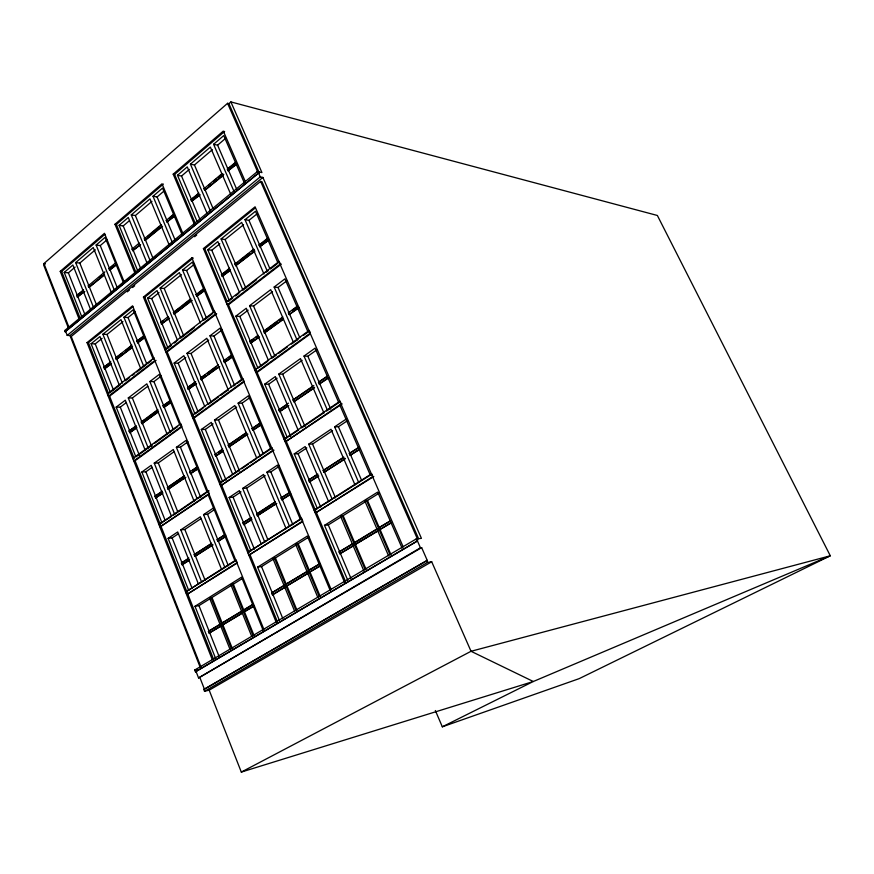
<?xml version="1.0" encoding="UTF-8"?>
<svg xmlns="http://www.w3.org/2000/svg" width="874" height="874" viewBox="0 0 874 874"><rect width="100%" height="100%" fill="white"/><g stroke="black" fill="none" stroke-linecap="round" stroke-linejoin="round"><path stroke-width="1.31" d="M68.806 326.876L43.929 263.566L227.568 103.307L228.901 103.656L259.349 173.019M228.901 103.656L230.889 101.919L657.368 215.474L830.3 555.788L579.178 678.639L442.32 726.807L435.35 710.529M79.414 319.851L60.24 271.355L104.476 233.303L124.523 282.706M135.262 273.857L114.986 224.257L162.018 183.802L183.256 234.341M194.683 224.924L173.205 174.166L223.307 131.078L245.845 182.797M60.24 271.355L61.639 271.497L104.825 234.385M114.986 224.257L116.373 224.454L163.372 184.053M173.205 174.166L174.571 174.429L224.64 131.395M81.992 317.295L64.228 272.426L72.87 265.008L90.787 310.052M93.649 307.692L75.667 262.604L93.256 247.517L111.555 292.932M114.472 290.518L96.129 245.059L105.077 237.378L123.616 283.067M137.404 270.044L119.115 225.339L128.292 217.462L147.269 263.577M150.306 261.064L131.275 214.906L149.967 198.868L169.359 245.365M172.462 242.797L153.026 196.257L162.542 188.085L182.196 234.866M196.89 221.078L177.488 175.27L187.255 166.89L207.378 214.108M210.612 211.432L190.434 164.17L210.35 147.083L230.922 194.694M234.265 192.029L213.595 144.286L223.744 135.59L244.611 183.496M64.228 272.426L68.391 272.852L75.098 267.105M75.667 262.604L79.818 263.074L95.332 249.8M96.129 245.059L100.259 245.583L107.218 239.629M119.115 225.339L123.223 225.94L129.341 220.707M131.275 214.906L135.372 215.539L151.978 201.337M153.026 196.257L157.102 196.956L163.755 191.264M177.488 175.27L181.53 176.056L189.33 169.37M190.434 164.17L194.454 164.989L212.36 149.673M213.595 144.286L217.593 145.193L225.7 138.256M84.8 291.468L77.338 297.094L76.715 295.521L83.489 289.829M104.181 275.244L88.886 287.415L88.252 285.831L104.946 271.825M116.231 265.15L109.523 270.121L108.879 268.526L115.903 262.637M140.616 244.742L132.728 250.685L132.061 249.079L139.272 243.038M162.553 226.355L144.997 240.405L144.33 238.788L161.198 224.629M175.313 215.681L166.945 222.007L166.268 220.379L173.948 213.933M200.19 194.836L191.635 201.326L190.936 199.687L198.824 193.067M223.46 175.357L204.702 190.379L203.992 188.729L222.072 173.555M236.941 164.061L228.092 170.791L227.36 169.119L235.554 162.247M81.271 292.331L76.715 295.521M99.374 277.156L101.46 275.397M110.572 267.761L113.576 265.237M147.99 236.384L158.904 227.229M169.818 218.074L173.664 214.851M198.507 194.017L190.936 199.687M208.678 185.485L210.689 183.802M213.704 181.268L216.708 178.744M218.719 177.061L222.739 173.686M234.166 164.104L227.36 169.119M77.338 297.094L84.112 291.413M88.886 287.415L104.541 274.294M109.523 270.121L116.548 264.232M132.728 250.685L139.927 244.644M144.997 240.405L161.887 226.257M166.945 222.007L174.636 215.572M191.635 201.326L199.523 194.716M204.702 190.379L223.799 174.374M228.092 170.791L236.286 163.919M230.889 101.919L261.938 172.582L257.327 171.61L64.643 330.58L65.113 331.77L258.551 173.03L260.244 176.887L262.877 177.422L421.421 538.34L415.98 539.072L194.749 670.019L195.448 671.811L417.444 540.951L420.449 547.801L421.65 547.627L427.244 560.376L203.817 689.477L204.527 691.279L209.17 690.165L431.701 561.764L471.031 651.283L533.315 681.501L830.3 555.788L471.031 651.283L241.311 772.081L209.17 690.165M65.113 331.77L258.551 173.03M65.812 331.814L67.211 335.398L260.244 176.887M67.211 335.398L69.996 335.55L262.877 177.422M418.504 538.493L261.949 181.672L260.638 181.41L71.22 336.479L201.315 667.867M127.309 291.818L129.407 290.092M132.564 287.513L134.672 285.787M194.629 236.745L196.726 235.019M212.338 659.783L87.05 342.608L132.586 305.813L263.861 629.335M143.423 297.062L191.876 257.896L193.22 258.07L144.789 297.182L143.423 297.062L276.665 623.337M344.848 583.045L203.423 248.566L255.088 206.81L403.22 546.971M87.05 342.608L88.438 342.684L132.892 306.785M203.423 248.566L204.756 248.751L255.35 207.903M110.353 392.371L91.093 343.711L99.986 336.545L119.41 385.379M122.36 383.118L102.881 334.229L120.983 319.633L140.823 368.883M145.914 364.961L143.828 366.567L123.933 317.251L133.154 309.822L153.234 359.323M167.972 347.961L147.608 298.176L157.069 290.561L177.619 340.521M194.203 327.739L180.754 338.107L160.139 288.081L179.41 272.557L200.408 322.965M203.62 320.485L182.557 270.022L192.367 262.113L213.627 312.772M229.349 300.656L207.761 249.713L217.845 241.585L239.629 292.735M242.972 290.157L221.111 238.952L241.661 222.4L263.937 273.999M267.368 271.355L245.015 219.702L255.481 211.257L278.052 263.118M91.093 343.711L95.233 343.919L102.138 338.369M102.881 334.229L106.999 334.458L122.961 321.632M123.933 317.251L128.041 317.546L135.197 311.799M147.608 298.176L151.683 298.547L159.035 292.637M160.139 288.081L164.203 288.486L181.421 274.644M182.557 270.022L186.588 270.492L194.432 264.188M207.761 249.713L211.77 250.248L219.822 243.78M221.111 238.952L225.099 239.531L243.562 224.694M245.015 219.702L248.959 220.357L257.327 213.627M111.107 364.174L104.432 368.861L103.798 367.244L110.769 361.749M132.236 347.579L116.329 359.509L115.674 357.881L131.908 345.11M144.461 337.965L137.579 342.805L136.912 341.166L144.144 335.474M169.567 318.234L161.472 324.025L160.794 322.364L168.212 316.53M192.182 300.47L174.112 314.083L173.434 312.422L190.816 298.733M205.324 290.135L196.737 296.297L196.038 294.625L203.959 288.387M229.971 270.776L222.182 276.293L221.472 274.6L229.6 268.198M254.979 251.122L235.663 265.707L234.931 264.003L253.58 249.319M268.886 240.186L259.786 246.741L259.043 245.026L267.488 238.373M110.463 362.557L103.798 367.244M122.447 353.129L115.674 357.881M125.485 350.725L131.57 345.94M143.795 336.326L136.912 341.166M163.591 320.747L160.794 322.364M180.241 307.648L173.434 312.422M182.284 306.031L190.466 299.596M198.682 293.129L203.631 289.239M223.143 273.879L229.239 269.083M237.662 262.451L234.931 264.003M239.738 260.823L249.057 253.482M252.171 251.035L254.236 249.407M260.747 244.283L268.143 238.471M104.432 368.861L111.413 363.366M116.329 359.509L132.564 346.749M137.579 342.805L144.811 337.113M161.472 324.025L168.9 318.191M174.112 314.083L191.515 300.405M196.737 296.297L204.658 290.07M222.182 276.293L230.321 269.902M235.663 265.707L254.323 251.035M259.786 246.741L268.242 240.088M156.075 360.405L109.578 396.173L108.54 396.162L107.578 393.704L154.042 357.87M166.126 351.851L215.66 313.744L216.654 313.821L167.142 351.894L166.126 351.851L165.099 349.338L214.578 311.188L215.299 312.892M109.687 392.885L120.492 384.56M129.538 377.579L125.43 380.747L106.999 334.458M132.378 375.394L134.662 373.635M136.694 372.062L143.172 367.069M148.012 363.344L151.147 360.929M167.196 348.562L171.501 345.241M174.407 343.001L176.548 341.352M204.614 319.72L212.36 313.755M228.442 301.355L232.746 298.034M235.51 295.904L238.602 293.522M243.518 289.731L256.595 279.647M266.133 272.306L268.285 270.645M270.448 268.984L276.982 263.937M108.54 396.162L155.059 360.372M227.458 304.665L280.303 264.003L281.275 264.134L228.453 304.753L227.458 304.665L226.366 302.087L279.156 261.381L280.303 264.003M137.95 455.398L135.874 456.905L116.187 407.131L125.31 400.205L145.171 450.154M148.198 447.969L128.27 397.954L146.832 383.828L167.131 434.236M170.222 431.985L149.869 381.534L159.319 374.345L179.869 424.993M203.03 408.191L195 414.014L174.155 363.071L183.857 355.685L204.898 406.836M218.729 396.807L208.11 404.509L187.014 353.293L206.788 338.26L228.289 389.87M231.577 387.477L210.011 335.802L220.084 328.143L241.869 380.026L237.247 383.369M258.005 368.315L235.893 316.126L246.25 308.26L268.558 360.656M276.566 354.844L272 358.165L249.603 305.703L270.711 289.665L293.533 342.542M297.051 339.986L274.152 287.043L284.913 278.872L308.041 332.022M116.187 407.131L120.284 407.142L126.359 402.532M128.27 397.954L132.356 397.987L147.815 386.264M149.869 381.534L153.933 381.621L161.275 376.049M174.155 363.071L178.187 363.223L185.725 357.499M187.014 353.293L191.024 353.478L208.7 340.073M210.011 335.802L213.999 336.053L222.051 329.946M235.893 316.126L239.847 316.443L248.118 310.172M249.603 305.703L253.536 306.064L272.502 291.676M274.152 287.043L278.041 287.47L286.639 280.958M136.541 428.118L129.723 432.674L129.068 431.013L136.224 425.714M158.205 412.069L141.916 423.639L141.249 421.978L157.899 409.622M170.747 402.783L163.711 407.492L163.034 405.809L170.452 400.314M196.508 383.697L188.227 389.334L187.528 387.641L195.142 381.993M219.713 366.512L201.195 379.72L200.496 378.016L218.347 364.775M233.205 356.516L224.421 362.513L223.7 360.798L231.828 354.768M259.556 337.014L250.543 343.165L249.811 341.428L258.158 335.234M283.132 319.545L264.385 332.907L263.642 331.17L282.794 316.945M298.493 308.172L289.163 314.553L288.398 312.794L297.084 306.348M135.874 426.457L129.068 431.013M145.051 419.662L141.249 421.978M147.127 418.111L157.528 410.398M170.069 401.1L163.034 405.809M195.809 382.004L187.528 387.641M205.357 374.924L200.496 378.016M207.455 373.362L215.856 367.135M226.388 359.323L223.7 360.798M228.42 357.816L231.468 355.554M253.591 339.145L249.811 341.428M255.678 337.593L257.764 336.042M265.346 330.416L277.058 321.741M279.177 320.157L282.378 317.797M292.298 310.434L297.717 306.413M129.723 432.674L136.879 427.375M141.916 423.639L158.576 411.304M163.711 407.492L171.14 401.996M188.227 389.334L195.842 383.686M201.195 379.72L219.057 366.49M224.421 362.513L232.55 356.494M250.543 343.165L258.901 336.971M264.385 332.907L283.547 318.704M289.163 314.553L298.93 307.309M133.066 458.238L180.732 423.639L181.77 426.206L134.061 460.751L133.066 458.238L134.093 458.195M192.083 415.401L242.874 378.54L243.977 381.162L193.132 417.98L192.083 415.401L193.088 415.401M254.99 369.757L309.221 330.394L310.39 333.081L256.104 372.39L254.99 369.757L255.973 369.789M138.42 455.059L152.502 444.844M154.512 443.391L163.329 436.989M163.973 436.519L177.728 426.545M220.685 395.387L228.409 389.782M233.642 385.991L235.696 384.494M259.054 367.55L267.51 361.421M278.456 353.478L287.415 346.978M291.381 344.105L298.252 339.123M303.649 335.201L309.101 331.257M181.705 426.971L135.088 460.707L134.061 460.751M243.868 381.993L194.137 417.969L193.132 417.98M310.27 333.934L257.087 372.422L256.104 372.39M161.996 522.914L141.85 472.004L151.202 465.318L171.533 516.436L159.155 524.258L160.171 526.836L209.006 494.28M174.636 514.327L154.239 463.144L173.292 449.531L194.061 501.108M197.229 498.945L176.395 447.302L186.107 440.365L207.127 492.215M222.662 481.65L201.326 429.484L211.279 422.361L232.823 474.735M236.122 472.495L214.512 420.055L234.811 405.536L256.847 458.402M260.223 456.097L238.132 403.165L248.478 395.769L270.787 448.919M287.36 437.645L264.713 384.167L275.343 376.563L298.209 430.259M315.361 418.591L301.738 427.856L278.795 374.094L300.47 358.602L323.872 412.801M327.488 410.343L304.01 356.068L315.066 348.158L338.784 402.663M141.85 472.004L145.914 471.796L152.142 467.35M154.239 463.144L158.292 462.969L174.145 451.65M176.395 447.302L180.415 447.171L187.954 441.796M201.326 429.484L205.314 429.418L213.048 423.89M214.512 420.055L218.489 420.012L236.625 407.076M238.132 403.165L242.065 403.187L249.298 398.031M264.713 384.167L268.613 384.254L277.102 378.191M278.795 374.094L282.673 374.214L302.153 360.317M304.01 356.068L307.845 356.253L316.683 349.95M162.553 493.526L155.594 497.951L154.917 496.257L162.258 491.144M185.845 477.324L168.092 489.254L167.415 487.55L184.49 475.642M197.644 469.109L190.456 473.686L189.767 471.971L197.371 466.672M222.968 451.497L215.605 456.184L214.895 454.447L222.717 449.007M247.91 434.149L228.922 446.92L228.212 445.172L246.534 432.401M260.725 425.234L252.761 430.336L252.029 428.577L260.376 422.754M288.824 405.689L279.593 411.654L278.839 409.884L288.486 403.154M314.137 388.078L293.806 401.767L293.041 399.975L313.821 385.5M328.821 377.852L319.261 384.047L318.486 382.244L327.411 376.028M161.876 491.833L154.917 496.257M184.086 476.352L167.415 487.55M192.597 470.42L196.945 467.393M218.904 452.087L222.258 449.76M246.107 433.143L228.212 445.172M259.982 423.475L252.029 428.577M286.989 404.651L278.839 409.884M312.269 387.04L293.041 399.975M326.92 376.825L318.486 382.244M155.594 497.951L162.935 492.849M168.092 489.254L185.179 477.357M190.456 473.686L198.07 468.388M215.605 456.184L223.427 450.744M228.922 446.92L247.255 434.159M252.761 430.336L261.118 424.513M279.593 411.654L288.18 405.689M293.806 401.767L314.596 387.302M319.261 384.047L328.198 377.841M159.155 524.258L208.067 490.969L209.126 493.591L160.171 526.836M219.713 483.049L271.869 447.554L272.994 450.241L220.783 485.682L219.713 483.049L226.727 478.886M284.301 439.087L340.041 401.155L341.242 403.908L285.448 441.785L284.301 439.087L290.845 435.274M173.5 515.092L186.839 506.024M187.582 505.511L195.721 499.972M197.95 498.464L206.035 492.969M228.475 477.696L231.807 475.434M234.013 473.927L239.563 470.157M241.574 468.781L248.435 464.116M250.303 462.849L256.202 458.839M258.42 457.321L271.738 448.275M291.697 434.684L298.646 429.964M316.126 418.067L324.276 412.528M326.494 411.02L334.676 405.449M335.408 404.946L339.866 401.92M273.966 450.197L220.783 485.682M342.182 403.919L285.448 441.785M188.729 590.474L168.114 538.373L177.706 531.949L198.518 584.258M201.686 582.237L180.82 529.852L200.365 516.763L221.635 569.575L185.845 591.829L186.883 594.451L236.974 563.195M224.891 567.499L203.555 514.622L213.518 507.958M250.991 550.915L229.141 497.492L239.367 490.642L261.424 544.284M264.822 542.131L242.688 488.413L263.533 474.451L286.093 528.606M289.567 526.399L266.931 472.168L277.561 465.055L300.416 519.506M317.448 508.69L294.243 453.879L305.157 446.559L328.602 501.6M332.229 499.305L308.708 444.189L330.984 429.265L354.986 484.841M358.701 482.481L334.622 426.829L345.984 419.214M168.114 538.373L172.134 537.936L178.525 533.675M180.82 529.852L184.829 529.458L201.096 518.577M203.555 514.622L207.531 514.273L214.163 509.837M229.141 497.492L233.085 497.186L241.016 491.876M242.688 488.413L246.61 488.14L265.226 475.685M266.931 472.168L270.82 471.949L279.309 466.279M294.243 453.879L298.078 453.726L306.807 447.892M308.708 444.189L312.531 444.058L332.546 430.674M334.622 426.829L338.402 426.763L347.47 420.689M189.177 560.452L182.054 564.746L181.366 563.009L188.893 558.104M213.081 544.895L194.88 556.388L194.192 554.651L211.716 543.224M226.3 536.286L217.834 541.454L217.123 539.695L224.935 534.593M251.526 519.866L243.649 524.64L242.917 522.86L251.177 517.484M276.796 503.424L257.327 515.736L256.585 513.945L275.397 501.676M291.02 494.16L281.799 499.797L281.046 497.994L289.622 492.401M318.813 476.068L309.363 481.847L308.588 480.034L317.404 474.276M344.837 459.134L323.97 472.342L323.183 470.507L343.416 457.321M359.094 449.848L350.135 455.299L349.327 453.453L358.711 447.335M188.489 558.715L181.366 563.009M211.279 543.857L194.192 554.651M225.59 534.527L217.123 539.695M250.794 518.085L242.917 522.86M258.343 513.169L274.939 502.342M290.266 492.357L281.046 497.994M318.038 474.243L308.588 480.034M344.039 457.288L323.183 470.507M358.285 447.991L349.327 453.453M182.054 564.746L189.582 559.841M194.88 556.388L212.415 544.972M217.834 541.454L225.645 536.363M243.649 524.64L251.909 519.265M257.327 515.736L276.151 503.479M281.799 499.797L290.376 494.214M309.363 481.847L318.18 476.112M323.97 472.342L345.339 458.424M350.135 455.299L359.52 449.192M185.845 591.829L236.046 559.917L237.127 562.605L186.883 594.451M248.008 552.313L301.574 518.26L302.732 521.024L249.101 555.012L248.008 552.313L301.399 518.894M314.356 510.143L371.647 473.73L372.881 476.548L315.525 512.907L314.356 510.143L331.344 499.862M222.204 569.214L235.882 560.518M333.365 498.573L351.96 486.763M352.714 486.283L358.832 482.393M359.76 481.803L371.428 474.396M249.101 555.012L302.546 521.647M373.81 476.494L315.525 512.907M215.594 658.395L194.989 606.294L241.585 577.168L263.129 630.274M279.505 620.627L257.622 567.139L307.364 536.046L330.274 590.627M347.776 580.281L324.505 525.34L377.699 492.084L402.116 548.173M232.331 648.464L211.989 597.499L210.995 597.663L209.716 598.461L230.048 649.437M251.778 636.578L231.042 585.154L232.353 584.335L233.325 584.182L254.083 635.595M294.669 611.265L273.081 558.901L274.447 558.049L275.408 557.918L297.018 610.271M317.874 597.543L295.827 544.699L297.226 543.825L298.176 543.704L320.245 596.527M364.25 571.738L340.74 516.665L342.193 515.747L343.132 515.66L366.13 569.455M388.569 555.853L365.07 501.468L366.556 500.54L367.484 500.452L391.006 554.815M194.989 606.294L198.966 605.627L242.098 578.708M257.622 567.139L261.523 566.592L308.872 537.04M324.505 525.34L328.285 524.924L379.076 493.22M208.438 631.323L220.303 624.112L221.013 625.904L221.668 625.773L209.137 633.104L208.438 631.323L219.877 624.648M221.592 623.337L241.825 611.035L242.557 612.838L222.302 625.118L221.592 623.337L241.355 611.603M253.471 606.49L243.879 612.029L243.147 610.238L253.209 604.12M271.628 592.933L284.279 585.241L285.033 587.066L285.667 586.967L273.016 594.637L272.371 594.746L271.628 592.933L284.913 585.132M285.656 584.4L307.255 571.279L308.019 573.125L286.41 586.236L285.656 584.4L306.752 571.869M319.917 566.188L309.429 572.262L308.664 570.416L319.6 563.774M339.079 551.931L352.615 543.715L353.413 545.584L339.877 553.799L339.079 551.931L352.102 544.316M354.09 542.82L377.186 528.77L378.005 530.671L354.888 544.688L354.09 542.82L354.702 542.732M392.033 522.466L379.524 529.753L378.693 527.852L390.591 520.631M244.917 609.44L252.739 604.688M319.141 564.342L308.664 570.416M355.86 542.033L376.65 529.404M390.121 521.221L378.693 527.852M209.137 633.104L221.013 625.904M243.879 612.029L253.941 605.922M272.371 594.746L285.033 587.066M309.429 572.262L320.387 565.62M379.524 529.753L391.421 522.532M242.076 613.395L222.302 625.118M307.517 573.715L286.41 586.236M354.036 545.507L339.877 553.799M377.47 531.294L354.888 544.688M195.448 671.811L417.444 540.951M196.115 671.658L198.573 677.94L420.449 547.801M198.573 677.94L421.65 547.627M203.817 689.477L427.244 560.376M204.527 691.279L427.506 562.43L431.701 561.764M442.32 726.807L533.315 681.501L241.311 772.081M194.749 670.019L197.142 669.484M243.147 610.238L243.802 610.118M231.042 585.154L232.025 585.001M273.081 558.901L274.043 558.77M295.827 544.699L296.789 544.578M340.74 516.665L341.668 516.567M256.585 513.945L257.229 513.89M365.07 501.468L365.988 501.392M207.728 491.002L209.061 490.904M189.767 471.971L190.423 471.938M214.895 454.447L215.561 454.425M107.578 393.704L108.605 393.715M165.099 349.338L166.115 349.392M263.642 331.17L264.287 331.213M288.398 312.794L289.043 312.848M88.252 285.831L88.94 285.896M196.038 294.625L196.705 294.691M43.929 263.566L45.328 263.708L43.7 265.128L68.522 328.34M108.879 268.526L109.567 268.602M221.472 274.6L222.127 274.676M132.061 249.079L132.75 249.166M144.33 238.788L145.008 238.875M259.043 245.026L259.698 245.113M166.268 220.379L166.945 220.488M203.992 188.729L204.658 188.85M227.568 103.307L258.027 172.746M257.327 171.61L257.896 172.888M260.638 181.41L417.848 539.903M426.643 560.463L427.506 562.43M415.98 539.072L416.832 541.028M339.811 405.023L370.314 475.106M217.593 145.193L236.57 188.959M248.959 220.357L269.673 268.165M278.041 287.47L299.848 337.779M307.845 356.253L330.754 409.108M338.402 426.763L361.355 479.75M366.556 500.54L390.099 554.946M194.454 164.989L213.016 208.383M225.099 239.531L245.845 288.081M253.536 306.064L274.818 355.849M282.673 374.214L305.037 426.545M312.531 444.058L335.463 497.732M342.193 515.747L365.201 569.608M181.53 176.056L199.862 219.243M211.77 250.248L232.255 298.547M239.847 316.443L260.856 365.977M268.613 384.254L290.692 436.301M298.078 453.726L320.725 507.095M328.285 524.924L350.977 578.424M174.571 174.429L195.503 223.897M204.756 248.751L227.076 301.497M228.136 304.01L345.569 581.581M191.876 257.896L331.18 589.546M157.102 196.956L175.456 240.842M186.588 270.492L206.57 318.267M213.999 336.053L234.483 385.041M242.065 403.187L263.074 453.42M270.82 471.949L292.888 524.739M297.226 543.825L319.294 596.702M135.372 215.539L152.83 257.83M164.203 288.486L183.748 335.856M191.024 353.478L211.071 402.029M218.489 420.012L239.542 471.031M246.61 488.14L267.673 539.182M274.447 558.049L296.057 610.445M123.223 225.94L140.987 269.258M151.683 298.547L170.998 345.678M178.187 363.223L197.983 411.523M205.314 429.418L226.104 480.165M233.085 497.186L254.389 549.189M261.523 566.592L282.848 618.65M116.373 224.454L136.115 272.764M144.789 297.182L165.951 348.966M166.978 351.501L249.046 552.346M250.084 554.87L277.44 621.818M208.11 494.64L235.051 561.042M100.259 245.583L117.564 288.387M128.041 317.546L146.887 364.185M153.933 381.621L173.238 429.396M180.415 447.171L200.714 497.393M207.531 514.273L228.322 565.707M232.353 584.335L253.11 635.78M79.818 263.074L96.774 305.518M132.356 397.987L151.748 446.592M158.292 462.969L177.651 511.487M184.829 529.458L205.172 580.412M210.995 597.663L231.348 648.661M68.391 272.852L85.149 315.11M95.233 343.919L113.467 389.935M120.284 407.142L139.458 455.507M145.914 471.796L165.022 520.008M172.134 537.936L192.214 588.606M198.966 605.627L219.024 656.254M61.639 271.497L80.31 318.704M88.438 342.684L108.474 393.376M109.469 395.911L134.017 458.009M135.011 460.543L213.66 659.509M69.996 335.55L200.244 667.43M199.906 677.634L204.483 689.313"/></g></svg>
